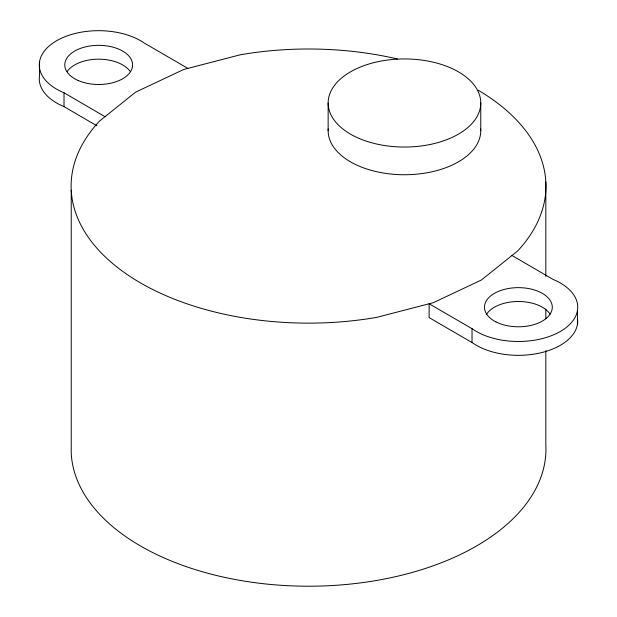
<?xml version="1.0" encoding="UTF-8"?>
<svg xmlns="http://www.w3.org/2000/svg" width="617" height="617" viewBox="0 0 617 617"><rect width="100%" height="100%" fill="white"/><g stroke="black" fill="none" stroke-linecap="round" stroke-linejoin="round"><path stroke-width="0.93" d="M478.291 90.252A237.414 137.067 0 0 1 517.632 250.972L481.407 280.01L433.404 302.646L376.894 317.331A237.414 137.067 0 0 1 124.642 272.768A237.414 137.067 0 0 1 99.422 121.163L135.647 92.126L183.65 69.497L240.167 54.805A237.414 137.067 0 0 1 397.394 58.962M187.892 68.394L144.548 43.236A59.355 34.267 0 0 0 55.345 41.501A59.355 34.267 0 0 0 64.014 92.781L64.014 106.633L96.815 125.752M512.017 255.477L553.002 279.393A59.355 34.267 0 0 1 561.647 330.673A59.355 34.267 0 0 1 472.445 328.93L429.116 303.757L429.116 317.601L472.445 342.774A59.355 34.267 0 0 0 539.212 353.148A59.355 34.267 0 0 0 577.697 319.984M64.014 92.781L105.013 116.69M577.435 310.621L577.435 324.465M545.829 181.915L545.829 276.354M545.829 309.117L545.829 318.758M545.829 350.556L545.829 444.996A237.414 137.067 0 0 1 315.719 586.15A237.414 137.067 0 0 1 71.225 453.294L71.225 190.221M480.766 102.993A76.307 44.054 0 0 1 366.305 141.146A76.307 44.054 0 0 1 366.305 64.839A76.307 44.054 0 0 1 480.766 102.993L480.766 130.688M472.02 328.529L472.02 342.373M328.144 102.993L328.144 130.688M39.565 61.561L39.565 75.405A59.355 34.267 0 0 0 64.014 106.633M480.705 128.922A76.307 44.054 0 0 1 404.459 174.742A76.307 44.054 0 0 1 328.205 128.922M67.261 71.395A33.92 19.582 0 0 1 98.45 59.178A33.92 19.582 0 0 1 129.925 71.14M486.273 314.747A33.92 19.582 0 0 1 517.794 301.489A33.92 19.582 0 0 1 550.079 314.115M78.228 80.534A33.92 19.582 0 0 0 132.339 67.338A33.92 19.582 0 0 0 85.485 46.877A33.92 19.582 0 0 0 78.228 80.534M495.975 321.92A33.92 19.582 0 0 0 551.629 311.068A33.92 19.582 0 0 0 507.521 288.671A33.92 19.582 0 0 0 495.975 321.92"/></g></svg>
